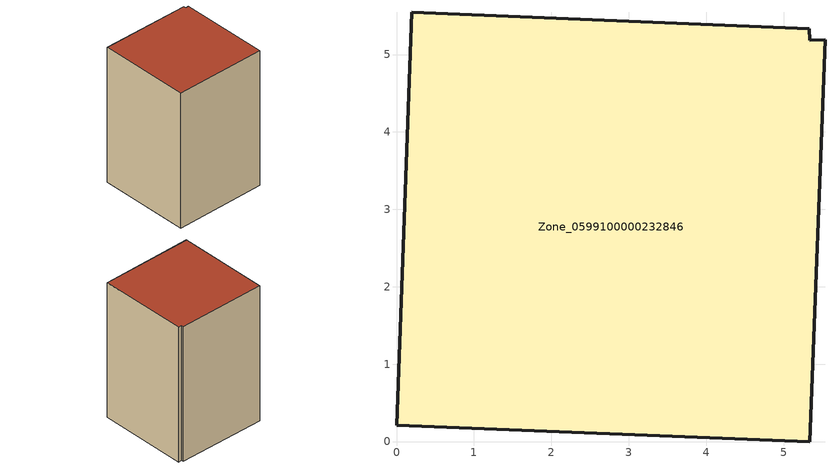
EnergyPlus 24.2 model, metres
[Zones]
Zone_0599100000232846
 floor ground (C_G): 5.34,0 0,0.21 0.2,5.54 5.33,5.33 5.34,5.18 5.54,5.19 z0.77
 wall outside (C_F): 0,0.21 5.34,0 5.54,5.19 5.34,5.18 5.33,5.33 0.2,5.54 0,0.21 z0.77:8.95
 roof outside (C_R): 5.54,5.19 5.34,5.18 5.33,5.33 0.2,5.54 0,0.21 5.34,0 z8.95
[BUILDING]
Pand.0599100000232846: North Axis=0; Terrain=City; Loads Convergence Tolerance Value=0.04; Temperature Convergence Tolerance Value=0.4; Solar Distribution=FullExterior; Maximum Number of Warmup Days=25; Minimum Number of Warmup Days=1
[Site:Location]
Rotterdam.The.Hague.AP_ZH_NLD Design_Conditions: Latitude=51.96; Longitude=4.45; Time Zone=1; Elevation=-4.5
[SITE:GROUNDTEMPERATURE:BUILDINGSURFACE]
18, 18, 18, 18, 18, 18, 18, 18, 18, 18, 18, 18
[MATERIAL] Thermal Absorptance=0.9; Solar Absorptance=0.7; Visible Absorptance=0.7
Name | Roughness | Thickness | Conductivity | Density | Specific Heat
G.TI.1946 | MediumSmooth | 0.15 | 1 | 540 | 1210
F.TI.1946 | Rough | 0.3 | 0.857143 | 1920 | 840
R.TI.1946 | MediumRough | 0.2 | 0.1 | 1500 | 1000
[CONSTRUCTION]
C_G: G.TI.1946
C_F: F.TI.1946
C_R: R.TI.1946
[ZONE]
Zone_0599100000232846: Type=1; Multiplier=1; Ceiling Height=Autocalculate; Volume=Autocalculate; Floor Area=autocalculate; Part of Total Floor Area=Yes
[ZONEINFILTRATION:DESIGNFLOWRATE]
Infil_Zone_0599100000232846: Zone or ZoneList or Space or SpaceList=Zone_0599100000232846; Schedule=AlwaysOn; Design Flow Rate Calculation Method=Flow/Area; Flow Rate per Floor Area=0.003; Constant Term Coefficient=1; Temperature Term Coefficient=0; Velocity Term Coefficient=0; Velocity Squared Term Coefficient=0
[HVACTEMPLATE:ZONE:IDEALLOADSAIRSYSTEM]
Zone_0599100000232846: Maximum Heating Supply Air Temperature=50; Minimum Cooling Supply Air Temperature=13; Maximum Heating Supply Air Humidity Ratio=0.0156; Minimum Cooling Supply Air Humidity Ratio=0.0077; Heating Limit=NoLimit; Cooling Limit=NoLimit; Dehumidification Control Type=ConstantSensibleHeatRatio; Cooling Sensible Heat Ratio=0.7; Dehumidification Setpoint=60; Humidification Control Type=None; Humidification Setpoint=30; Outdoor Air Method=None; Outdoor Air Flow Rate per Person=0.00944; Outdoor Air Flow Rate per Zone Floor Area=0; Outdoor Air Flow Rate per Zone=0; Demand Controlled Ventilation Type=None; Outdoor Air Economizer Type=NoEconomizer; Heat Recovery Type=None; Sensible Heat Recovery Effectiveness=0.7; Latent Heat Recovery Effectiveness=0.65
[ZONECONTROL:THERMOSTAT]
ThermostatControl_Zone_0599100000232846: Zone or ZoneList=Zone_0599100000232846; Control Type Schedule=DualSetpointControlType; Control 1=Thermostat_Zone_0599100000232846; Temperature Difference Between Cutout And Setpoint=0
[THERMOSTATSETPOINT:DUALSETPOINT]
Thermostat_Zone_0599100000232846: Heating Setpoint Temperature Schedule=HeatingSetpoint_Zone_0599100000232846; Cooling Setpoint Temperature Schedule=CoolingSetpoint_Zone_0599100000232846
[SCHEDULE:COMPACT]
HeatingSetpoint_Zone_0599100000232846: Through: 12/31, For: AllDays, Until: 24:00, 21
CoolingSetpoint_Zone_0599100000232846: Through: 12/31, For: AllDays, Until: 24:00, 24
DualSetpointControlType: Through: 12/31, For: AllDays, Until: 24:00, 4
AlwaysOn: Through: 12/31, For: AllDays, Until: 24:00, 1
